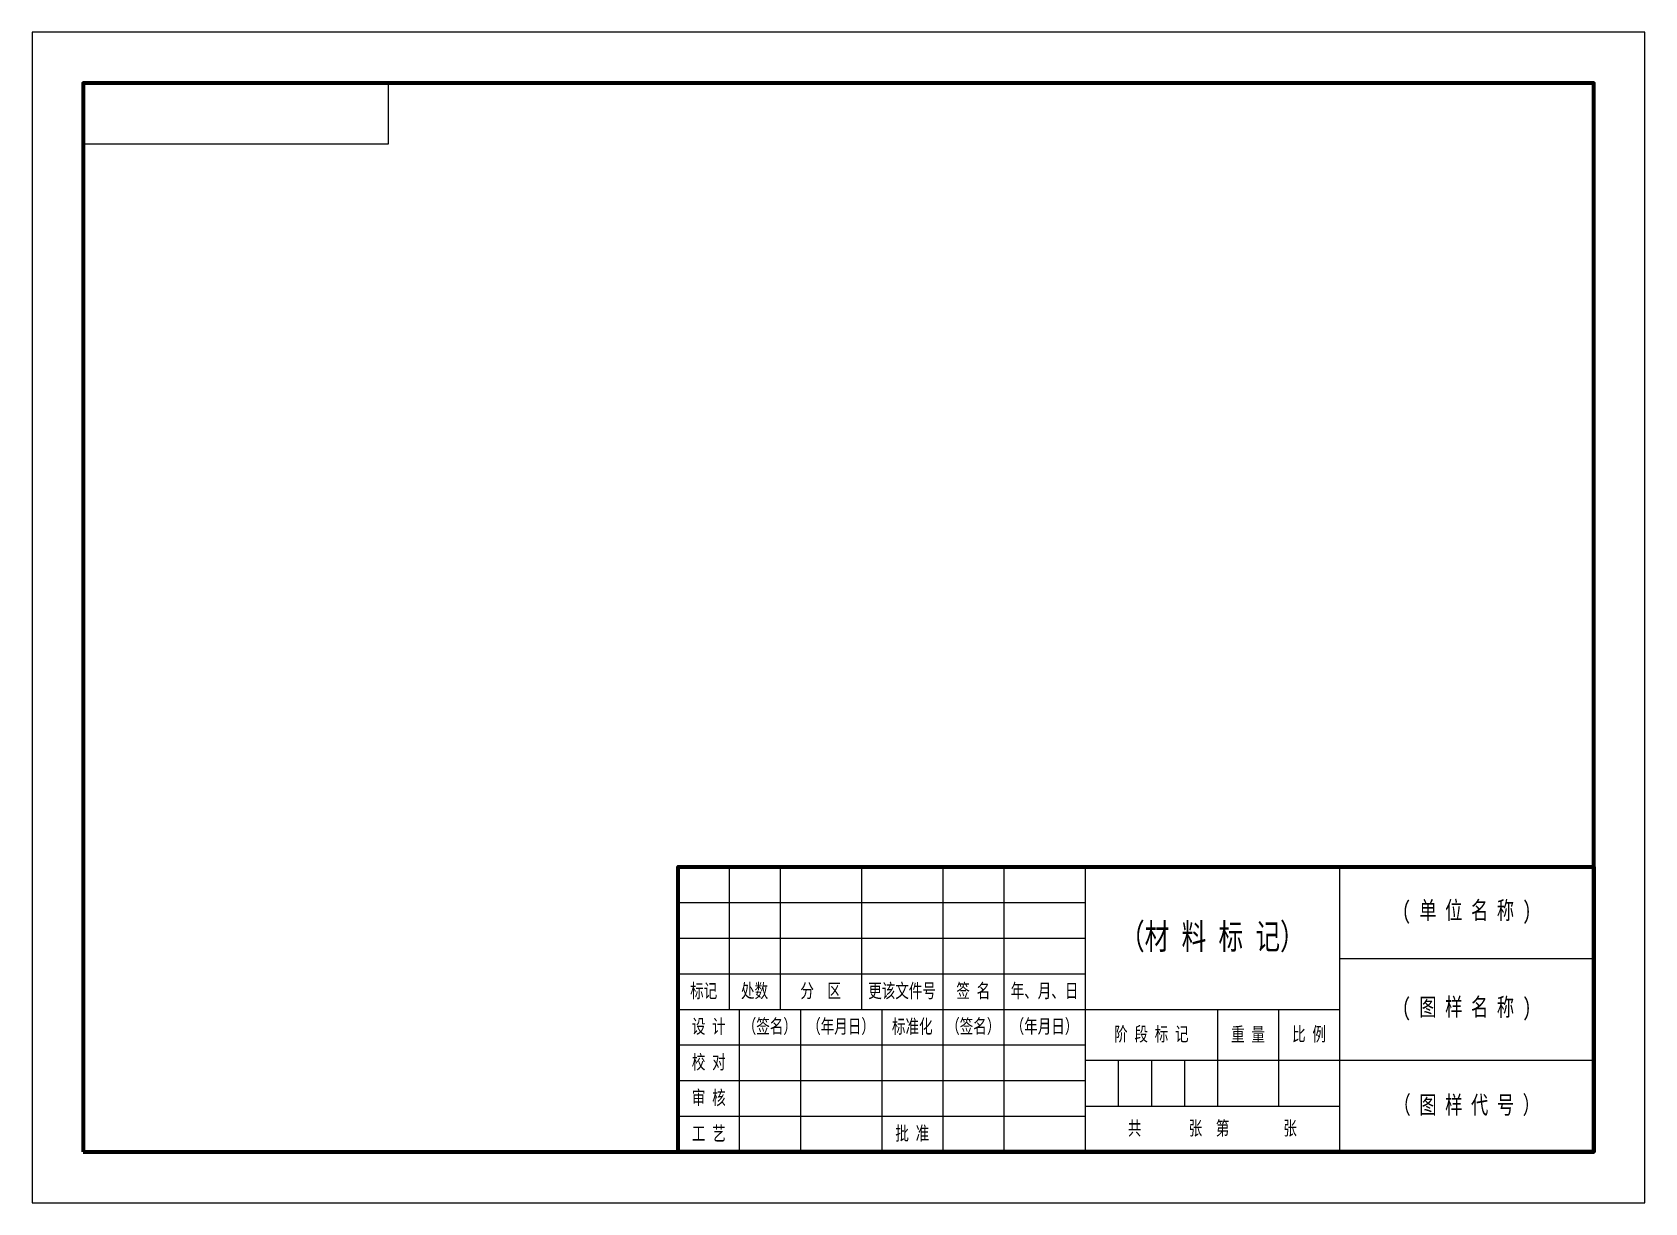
# Model space of a CAD drawing. Header units: millimetres. Extents: x 2478 to 2795, y 0 to 230.
import ezdxf

# ---------------------------------------------------------------- set-up
doc = ezdxf.new("R2010")
doc.units = ezdxf.units.MM
doc.styles.add('样式 1', font='SimSun.ttf', dxfattribs={"width": 0.71})

msp = doc.modelspace()

# ---------------------------------------------------------------- linework, layer by layer
for p, q in [((2615, 66), (2615, 38)), ((2625, 66), (2625, 38)), ((2641, 66), (2641, 38)), ((2657, 66), (2657, 10)), ((2669, 66), (2669, 10)), ((2685, 66), (2685, 10)), ((2735, 66), (2735, 10)), ((2605, 59), (2685, 59)), ((2605, 52), (2685, 52)), ((2735, 48), (2785, 48)), ((2605, 45), (2685, 45)), ((2605, 38), (2735, 38)), ((2617, 38), (2617, 10)), ((2629, 38), (2629, 10)), ((2645, 38), (2645, 10)), ((2711, 38), (2711, 19)), ((2723, 38), (2723, 19)), ((2605, 31), (2685, 31)), ((2685, 28), (2785, 28)), ((2691.5, 28), (2691.5, 19)), ((2698, 28), (2698, 19)), ((2704.5, 28), (2704.5, 19)), ((2605, 24), (2685, 24)), ((2605, 17), (2685, 17)), ((2685, 19), (2735, 19))]:
    msp.add_line(p, q)
for points in [[(2478, 0), (2795, 0), (2795, 230), (2478, 230)], [(2548, 208), (2488, 208), (2488, 220), (2548, 220)]]:
    msp.add_lwpolyline(points, close=True)
at = {"lineweight": 70}
for points in [[(2488, 10), (2785, 10), (2785, 220), (2488, 220)], [(2785, 10), (2605, 10), (2605, 66), (2785, 66)]]:
    msp.add_lwpolyline(points, close=True, dxfattribs=at)

# ---------------------------------------------------------------- texts
at = {"attachment_point": 5, "style": '样式 1'}
for s, width, insert, char_height in [('( 单 位 名 称 )', 50, (2760, 57), 3.5), ('（材 料 标 记）', 55.8227, (2710, 52), 5), ('标记', 10, (2610, 41.5), 2.75), ('{\\fFangSong_GB2312|b0|i0|c134|p49;处数}', 10, (2620, 41.5), 2.75), ('分  区', 16, (2633, 41.5), 2.75), ('更该文件号', 18.9744, (2649, 41.5), 2.75), ('年、月、日', 16, (2677, 41.5), 2.75), ('( 图 样 名 称 )', 50, (2760, 38), 3.5), ('设 计', 12, (2611, 34.5), 2.75), ('（签名）', 12, (2623, 34.5), 2.75), ('（年月日）', 16, (2637, 34.5), 2.75), ('标准化', 12, (2651, 34.5), 2.75), ('（签名）', 12, (2663, 34.5), 2.75), ('（年月日）', 16, (2677, 34.5), 2.75), ('阶 段 标 记', 26, (2698, 33), 2.75), ('比 例', 12, (2729, 33), 2.75), ('重 量', 12, (2717, 33), 2.75), ('校 对', 12, (2611, 27.5), 2.75), ('审 核', 12, (2611, 20.5), 2.75), ('（ 图 样 代 号 ）', 50, (2760, 19), 3.5), ('共       张  第        张', 50, (2710, 14.5), 2.75), ('工 艺', 12, (2611, 13.5), 2.75), ('批 准', 12, (2651, 13.5), 2.75)]:
    msp.add_mtext_dynamic_manual_height_columns(s, width=width, gutter_width=12.5, heights=[0], dxfattribs=dict(at, insert=insert, char_height=char_height))
at = {"insert": (2663, 41.5), "char_height": 2.75, "attachment_point": 5, "style": '样式 1'}
msp.add_mtext_dynamic_auto_height_columns('签 名', width=12, gutter_width=12.5, height=7, count=1, dxfattribs=at)

doc.saveas('drawing.dxf')
